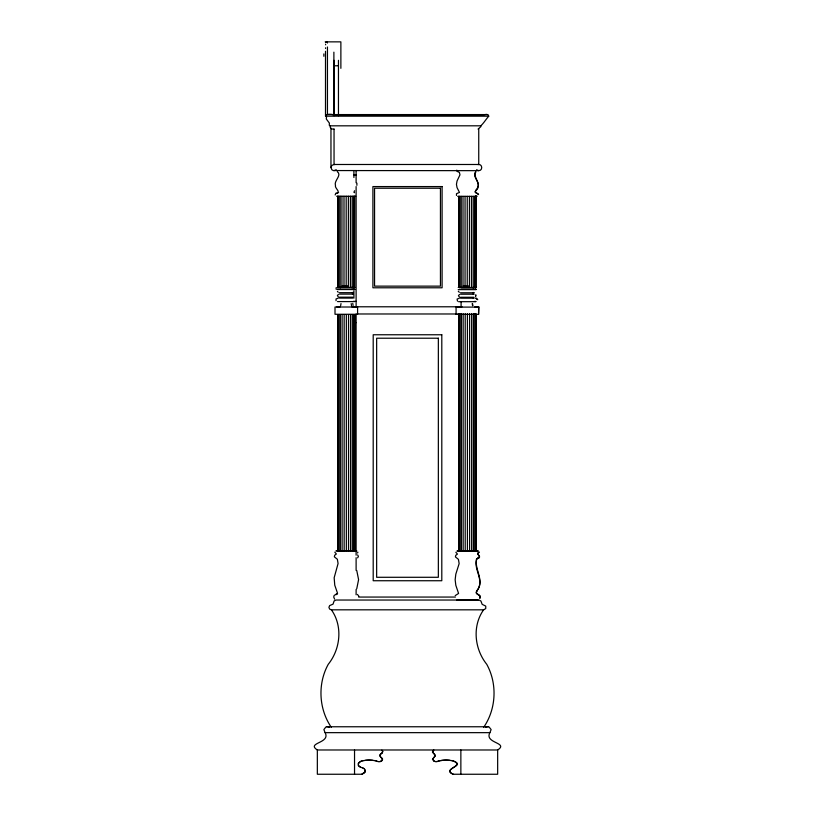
<?xml version="1.0" encoding="UTF-8"?>
<svg xmlns="http://www.w3.org/2000/svg" width="815" height="815" viewBox="0 0 815 815"><rect width="100%" height="100%" fill="white"/><g stroke="black" fill="none" stroke-linecap="round" stroke-linejoin="round"><path stroke-width="1.22" d="M356.889 185.341L356.889 183.131M382.643 751.695L382.5 752.327M357.877 552.183L357.591 552.967M478.945 552.275C475.267 554.139 483.101 556.9 477.498 558.387M479.189 552.05C475.165 554.251 480.381 554.832 479.016 557.664M330.961 167.574L331.868 165.394L334.048 164.487L478.741 164.487C482.714 164.335 482.714 170.814 478.741 170.661L333.254 170.559L331.868 169.754L330.961 167.574L330.961 128.638M479.923 597.894C481.196 593.972 473.923 595.021 476.816 590.967C485.057 580.708 474.391 569.919 476.541 559.304M351.173 303.598L351.53 305.656M352.742 303.374L353.109 305.431M472.242 303.689L472.598 305.747M472.486 303.465L472.843 305.523M485.811 727.438L486.555 727A6.479 4.584 -90 0 1 489.092 726.98L491.129 729.578L489.897 732.654C484.029 743.382 509.12 742.547 497.659 749.983L317.341 749.983C305.88 742.547 330.971 743.382 325.103 732.654L323.871 729.578L325.908 726.98A6.479 4.584 -90 0 1 328.445 727L329.189 727.438M477.427 187.613C481.135 181.928 471.437 176.804 475.736 171.792M488.745 116.178C488.776 112.307 482.011 116.056 480.31 115.129L333.885 115.129C332.968 113.856 322.974 113.642 326.469 116.983A1.08 0.734 -74.4 0 1 326.499 117.513L326.377 118.063A2.537 1.722 -74.4 0 0 326.377 119.112L329.352 123.045A2.486 1.691 -74.4 0 1 329.311 124.104L329.301 125.367L330.218 125.826L480.819 125.805C483.59 123.36 486.117 119.072 488.745 116.178L325.501 116.178L325.501 51.274M379.902 755.21L381.104 753.712M380.177 754.802L379.902 756.025L381.104 757.522M356.756 588.756L358.59 579.628L356.756 570.51M479.872 598.404C482.511 593.992 474.024 594.96 477.07 590.743M330.421 125.805L330.187 126.529A1.528 1.039 -74.4 0 0 330.187 127.211L331.562 128.831L333.885 129.279M476.918 590.753C485.21 580.27 472.802 569.135 476.877 558.764M358.172 763.624L360.831 761.342M364.937 772.314L364.937 769.574M340.65 305.656L341.006 303.598M475.583 296.507L475.787 295.346M456.808 170.131L457.011 171.323L459.416 172.423L459.966 174.828L457.042 181.042L456.451 184.333L457.042 187.613L459.477 192.422L456.481 193.695L456.481 195.468M477.223 188.448C473.882 192.289 475.542 192.279 478.599 194.357M382.327 752.632L382.612 751.379M483.601 609.824L331.399 609.824L329.637 609.09L328.914 607.338L329.637 605.586L333.05 604.149L334.089 601.001L335.923 600.034L479.077 600.034L480.911 601.001L482.174 604.353L485.75 606.095L485.75 608.581L483.601 609.824C472.058 626.134 474.503 649.046 486.749 664.307C497.517 683.816 496.254 709.101 483.601 727.438M476.388 559.345L477.03 558.611M354.545 190.741L353.924 192.258L354.535 192.717M325.613 42.665L326.092 42.207A1.314 1.233 0 0 1 327.233 42.146L327.447 43.032M455.188 595.622L458.58 593.442L455.819 585.292L455.157 579.73L455.819 574.157L459.14 563.613L458.427 559.345L455.402 556.91L455.789 555.29L457.419 554.078L455.87 552.275M380.269 754.415L382.215 752.917M382.459 752.632L381.787 753.172M336.137 287.705L336.137 289.223M475.512 296.599L475.838 294.755M357.642 557.868L358.396 556.39L357.642 554.903M336.992 193.379C340.955 191.688 334.395 188.082 335.454 185.341C333.712 180.696 342.3 175.337 337.288 171.659M433.478 750.218L432.765 752.327L435.404 755.617L432.857 758.796L433.712 760.945M476.775 558.835L477.549 558.244M325.674 44.815L325.572 44.336M336.238 169.754L334.048 170.661M336.167 594.675L337.522 593.901M359.935 761.791L358.641 762.952L358.305 765.02M364.519 772.926L361.86 774.25L317.341 774.25L317.341 749.983M433.835 749.983L432.398 752.021L434.731 754.415L435.098 756.025L432.449 759.366L434.466 761.302M325.572 48.493L325.572 47.79M338.408 294.317L337.39 295.651L338.408 296.976M459.477 294.409L458.448 295.743L459.477 297.068M478.955 557.735L477.305 558.469M475.777 171.863C472.333 177.741 483.183 184.71 475.695 190.71C473.25 193.41 478.048 192.523 478.344 194.581M438.898 761.016L436.972 761.567M478.059 129.086L480.83 126.702A1.548 1.09 -90 0 0 480.86 125.989L480.819 125.805M360.699 761.342L361.86 761.016M361.728 774.25L365.405 771.642L364.387 768.952M338.602 192.554L335.841 193.237L335.159 194.948M379.933 761.536L382.113 760.477L382.031 758.276M438.124 761.353L436.025 761.628M361.728 761.016L363.032 760.752M438.633 761.016L440.069 760.752M362.899 760.752L364.224 760.527M439.805 760.752L442.484 760.354A31.327 31.327 0 0 1 449.951 760.354M364.091 760.527L365.446 760.354A31.327 31.327 0 0 1 372.913 760.354M441.007 760.527L442.219 760.354A31.327 31.327 0 0 1 449.697 760.354L451.174 760.527M477.947 164.589L478.741 164.487L478.741 128.852M378.985 761.628C381.176 762.198 384.395 759.173 381.43 757.828M325.185 41.86L340.874 41.86L340.874 68.338M334.048 65.781L338.459 65.781M487.176 114.579L327.447 114.579L327.447 46.985M353.904 174.93L356.114 174.93M477.009 196.13L475.675 196.13L475.675 287.787L475.96 196.13M336.646 196.262L355.697 196.262M457.714 196.354L476.755 196.354M342.096 285.953L348.158 285.953M463.165 286.045L469.226 286.045M475.145 287.257L476.347 287.257M337.155 287.389L355.034 287.389M458.213 287.481L476.092 287.481M338.001 287.919L354.647 287.919M461.249 288.011L475.716 288.011L475.716 196.354M337.155 289.539L355.034 289.539M475.145 289.406L476.347 289.406M458.213 289.631L476.092 289.631M352.375 292.463L353.435 292.463M473.169 292.554L474.065 292.554M339.427 292.677L352.752 292.677M460.495 292.779L473.81 292.779M352.375 293.889L353.435 293.889M339.427 294.113L352.752 294.113M473.169 293.981L474.065 293.981M460.495 294.205L473.81 294.205M339.427 297.18L352.752 297.18M460.495 297.271L473.81 297.271M473.169 297.964L474.065 297.964M338.337 298.096L336.045 298.973L336.045 300.715M339.427 298.096L352.752 298.096M459.395 298.188L457.113 299.064L457.48 301.173M460.495 298.188L473.81 298.188M353.343 301.367L356.237 301.367M337.522 301.591L354.657 301.591M474.361 301.458L475.97 301.458M458.58 301.682L475.726 301.682M336.585 306.786L340.242 306.786M351.703 306.786L462.034 306.786M474.829 306.878L478.894 306.878L478.517 314.142M357.378 313.979L457.297 313.979M353.904 322.618L356.114 322.618M477.274 550.604L475.838 550.604L475.838 314.621M336.727 550.736L355.961 550.736M457.786 550.828L478.161 550.848M335.841 550.981L356.848 550.981M456.899 551.072L477.906 551.072M358.641 597.059L455.412 597.059M456.583 600.125L478.222 600.125M326.754 726.766L488.246 726.766M325.103 732.654L489.897 732.654M453.283 774.25L497.659 774.25L497.659 749.983M378.038 761.567L379.118 761.628M435.078 761.536L436.28 761.628M478.741 170.661L476.561 169.754M334.853 164.589L334.048 164.487L334.048 128.852M374.136 760.527L372.781 760.354A31.327 31.327 0 0 0 365.314 760.354M450.909 760.527L452.366 760.752M374.004 760.527L375.328 760.752M452.111 760.752L453.537 761.016M375.195 760.752L376.499 761.016M377.141 761.353L378.17 761.567M434.201 761.302L435.332 761.536M476.041 298.025L477.763 299.716M475.787 298.249L477.437 299.482M453.283 761.016C466.312 765.794 443.93 767.822 451.622 773.476M452.254 773.914L453.537 774.25M360.699 767.302L362.879 767.964M376.367 761.016L377.274 761.353M454.312 761.342C463.867 766.304 442.362 769.228 452.519 773.914M362.746 767.964L363.775 768.413M359.802 766.854L360.831 767.302M380.972 757.522L381.563 757.828M459.324 292.32L458.285 291.261M338.256 292.228L337.41 291.464M363.643 768.413L364.519 768.952M359.935 766.854L358.508 765.693M357.459 594.42L358.865 596.254M381.787 750.218L382.632 751.063M359.191 766.314L358.172 765.02M382.082 750.483L382.744 751.379M380.707 757.186L379.994 755.617M334.598 599.157L333.722 597.028L334.119 595.52L337.532 593.239L334.761 585.201L334.16 577.764L338.072 563.522L337.359 559.243L334.333 556.818L334.731 555.198L336.351 553.986L334.802 552.183M331.399 609.824C342.942 626.134 340.497 649.046 328.251 664.307C317.483 683.816 318.747 709.101 331.399 727.438M476.123 314.621L476.123 550.604M475.879 313.571L475.879 550.828M475.583 313.571L475.583 550.828M475.42 196.354L475.42 286.737M474.738 313.571L474.738 550.828M474.575 196.354L474.575 286.737M473.393 313.571L473.393 550.828M473.23 196.354L473.23 288.011M471.64 313.571L471.64 550.828M471.478 196.354L471.478 286.737M469.593 313.571L469.593 550.828M469.43 196.354L469.43 286.737M467.403 313.571L467.403 550.828M467.24 196.354L467.24 286.737M465.212 313.571L465.212 550.828M465.049 196.354L465.049 286.737M463.165 313.571L463.165 550.828M463.012 196.354L463.012 286.737M461.412 313.571L461.412 550.828M461.249 196.354L461.249 286.737M461.096 301.723L461.096 306.786M460.862 749.983L460.862 774.25M459.905 196.354L459.905 288.011M460.068 313.571L460.068 550.828M459.059 196.354L459.059 286.737M459.222 313.571L459.222 550.828M458.937 313.571L458.937 550.828M458.774 196.354L458.774 286.737M356.114 171.119L356.114 182.764M356.114 186.554L356.114 306.786M356.114 313.979L356.114 555.168M356.114 557.705L356.114 570.398M356.114 589.439L356.114 594.797M355.248 314.529L355.248 323.412M354.81 314.753L354.81 550.736M354.647 196.262L354.647 286.646M354.525 314.753L354.525 550.736M354.535 749.983L354.535 774.25M354.362 196.262L354.362 287.919M353.904 171.547L353.904 177.466M353.904 290.751L353.904 298.188M353.679 314.753L353.679 550.736M353.516 196.262L353.516 287.919M352.335 314.753L352.335 550.736M352.172 196.262L352.172 287.919M350.572 314.753L350.572 550.736M350.409 196.262L350.409 286.646M348.535 314.753L348.535 550.736M348.372 196.262L348.372 286.646M346.344 314.753L346.344 550.736M346.181 196.262L346.181 286.646M344.154 314.753L344.154 550.736M343.991 196.262L343.991 286.646M342.106 314.753L342.106 550.736M341.943 196.262L341.943 286.646M340.354 314.753L340.354 550.736M340.191 196.262L340.191 287.919M338.846 196.262L338.846 286.646M339.009 314.753L339.009 550.736M338.459 60.31L338.459 115.669M338.001 196.262L338.001 286.646M338.164 314.753L338.164 550.736M337.868 314.753L337.868 550.736M337.705 196.262L337.705 287.919M334.048 60.31L334.048 115.669M333.885 52.16L333.885 115.129M323.861 53.902L323.861 56.286M442.097 186.574L372.903 186.574L372.903 287.787L442.097 287.787L442.097 186.574M440.446 188.224L374.554 188.224L374.554 286.136L440.446 286.136L440.446 188.224M357.581 307.011L335.006 307.011L335.006 314.274L357.581 314.274L357.581 307.011M478.649 307.102L456.074 307.102L456.074 314.366L478.649 314.366L478.649 307.102M441.801 334.761L373.199 334.761L373.199 580.738L441.801 580.738L441.801 334.761M438.348 338.215L376.652 338.215L376.652 577.285L438.348 577.285L438.348 338.215"/></g></svg>
